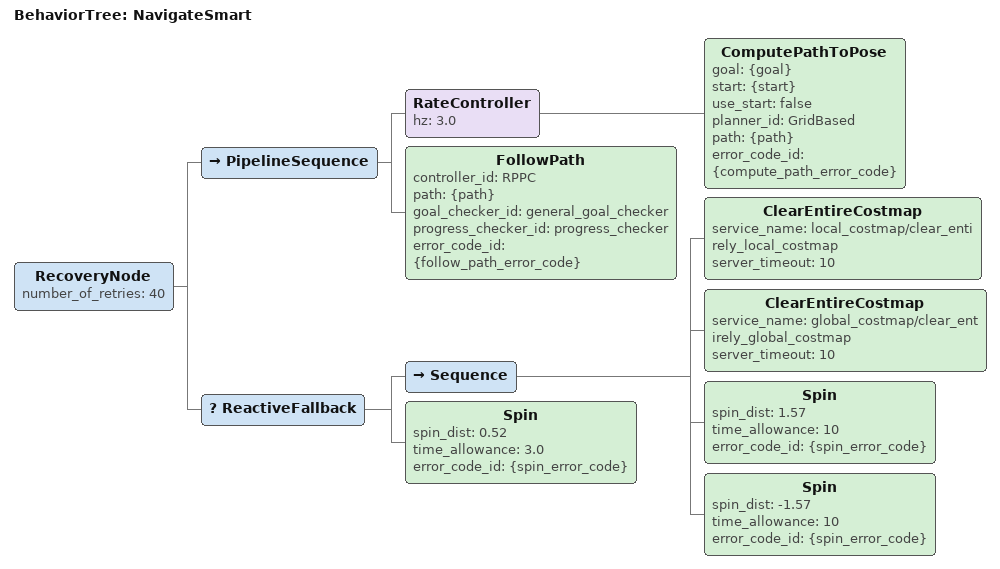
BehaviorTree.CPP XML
<?xml version="1.0" encoding="UTF-8"?>
<root BTCPP_format="4">
  <BehaviorTree ID="NavigateSmart">
    <RecoveryNode number_of_retries="40">
      <PipelineSequence>
        <RateController hz="3.0">
          <ComputePathToPose goal="{goal}"
                             start="{start}"
                             use_start="false"
                             planner_id="GridBased"
                             path="{path}"
                             error_code_id="{compute_path_error_code}"/>
        </RateController>
        <FollowPath controller_id="RPPC"
                    path="{path}"
                    goal_checker_id="general_goal_checker"
                    progress_checker_id="progress_checker"
                    error_code_id="{follow_path_error_code}"/>
      </PipelineSequence>
      <ReactiveFallback>
        <Sequence>
          <ClearEntireCostmap service_name="local_costmap/clear_entirely_local_costmap"
                              server_timeout="10"/>
          <ClearEntireCostmap service_name="global_costmap/clear_entirely_global_costmap"
                              server_timeout="10"/>
          <Spin spin_dist="1.57"
                time_allowance="10"
                error_code_id="{spin_error_code}"/>
          <Spin spin_dist="-1.57"
                time_allowance="10"
                error_code_id="{spin_error_code}"/>
        </Sequence>
        <Spin spin_dist="0.52"
              time_allowance="3.0"
              error_code_id="{spin_error_code}"/>
      </ReactiveFallback>
    </RecoveryNode>
  </BehaviorTree>

</root>
